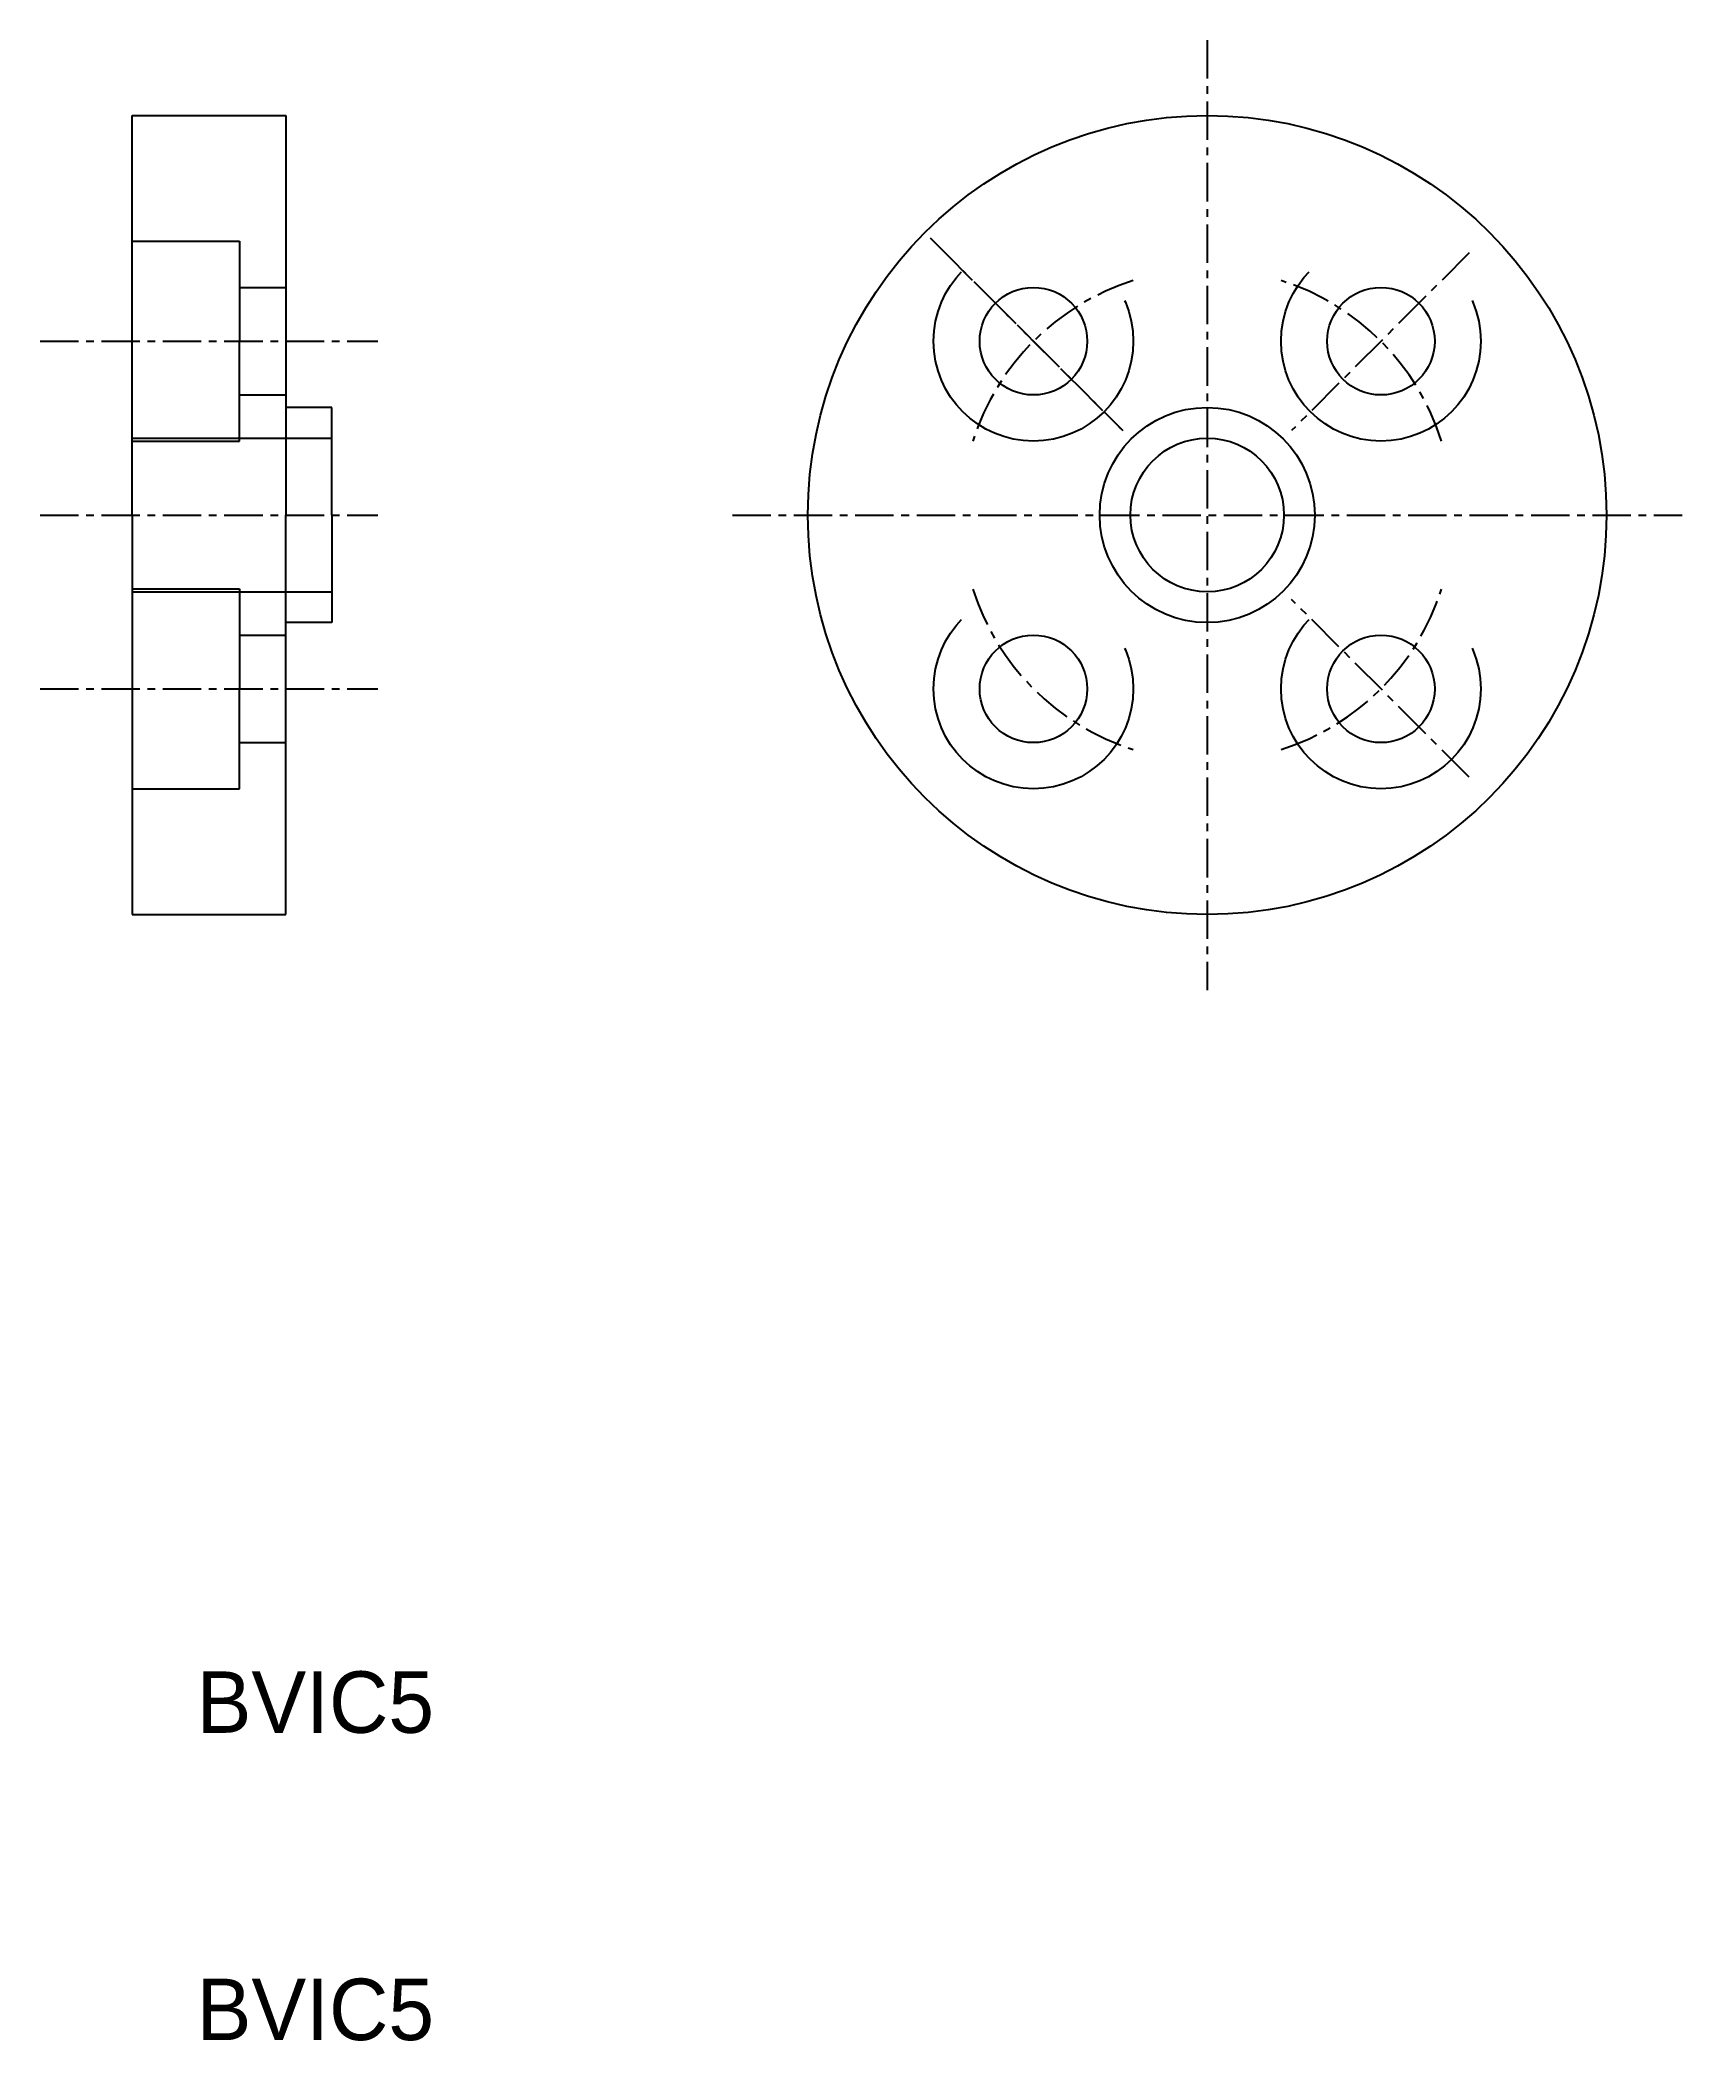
# Model space of a CAD drawing. Extents: x 148.5 to 202, y 86.1 to 151.3.
import ezdxf

# ---------------------------------------------------------------- set-up
doc = ezdxf.new("R2010")
doc.units = 0
doc.linetypes.add('CENTER', pattern=[2, 1.25, -0.25, 0.25, -0.25])
doc.linetypes.add('DASHED', pattern=[19.05, 12.7, -6.35])
doc.layers.get('0').update_dxf_attribs({"linetype": 'CONTINUOUS'})
doc.layers.add('CENTER', color=1, linetype='CENTER')

msp = doc.modelspace()

# ---------------------------------------------------------------- linework, layer by layer
for p, q in [((151.507, 135.802), (151.507, 148.802)), ((151.507, 148.802), (156.507, 148.802)), ((156.507, 148.802), (156.507, 135.802)), ((158.007, 139.302), (156.507, 139.302)), ((158.007, 135.802), (158.007, 139.302)), ((151.507, 135.802), (151.507, 122.802)), ((156.507, 122.802), (156.507, 135.802)), ((158.007, 135.802), (158.007, 132.302)), ((158.007, 132.302), (156.507, 132.302)), ((151.507, 122.802), (156.507, 122.802))]:
    msp.add_line(p, q)
at = {"color": 3, "linetype": 'DASHED'}
for p, q in [((151.507, 144.709), (155.007, 144.709)), ((155.007, 144.709), (155.007, 141.459)), ((155.007, 143.209), (156.507, 143.209)), ((155.007, 138.209), (155.007, 141.459)), ((155.007, 139.709), (156.507, 139.709)), ((151.507, 138.302), (158.007, 138.302)), ((151.507, 138.209), (155.007, 138.209)), ((151.507, 133.395), (155.007, 133.395)), ((151.507, 133.302), (158.007, 133.302)), ((155.007, 133.395), (155.007, 130.145)), ((155.007, 131.895), (156.507, 131.895)), ((155.007, 126.895), (155.007, 130.145)), ((155.007, 128.395), (156.507, 128.395)), ((151.507, 126.895), (155.007, 126.895))]:
    msp.add_line(p, q, dxfattribs=at)
for centre, radius in [((186.507, 135.802), 13), ((180.85, 141.459), 1.75), ((180.85, 141.459), 1.75), ((192.164, 141.459), 1.75), ((186.507, 135.802), 3.5), ((186.507, 135.802), 2.5), ((180.85, 130.145), 1.75), ((192.164, 130.145), 1.75)]:
    msp.add_circle(centre, radius)
for centre in [(180.85, 141.459), (192.164, 141.459), (180.85, 130.145), (192.164, 130.145)]:
    msp.add_circle(centre, 3.25, dxfattribs=at)
at = {"layer": 'CENTER', "color": 1, "linetype": 'CENTER'}
for p, q in [((186.507, 151.26), (186.507, 120.344)), ((177.491, 144.817), (183.757, 138.551)), ((177.975, 144.333), (183.757, 138.551)), ((195.038, 144.333), (189.256, 138.551)), ((148.507, 141.459), (159.507, 141.459)), ((148.507, 135.802), (159.507, 135.802)), ((171.049, 135.802), (201.965, 135.802)), ((195.038, 127.27), (189.256, 133.052)), ((148.507, 130.145), (159.507, 130.145))]:
    msp.add_line(p, q, dxfattribs=at)
for start, end in [(107.52193, 162.47807), (17.52193, 72.47807), (197.52193, 252.47807), (287.52193, 342.47807)]:
    msp.add_arc((186.507, 135.802), 8, start, end, dxfattribs=at)

# ---------------------------------------------------------------- texts
for p in [(153.606, 96.171), (153.606, 86.171)]:
    msp.add_text('BVIC5', height=2).set_placement(p)

doc.saveas('drawing.dxf')
